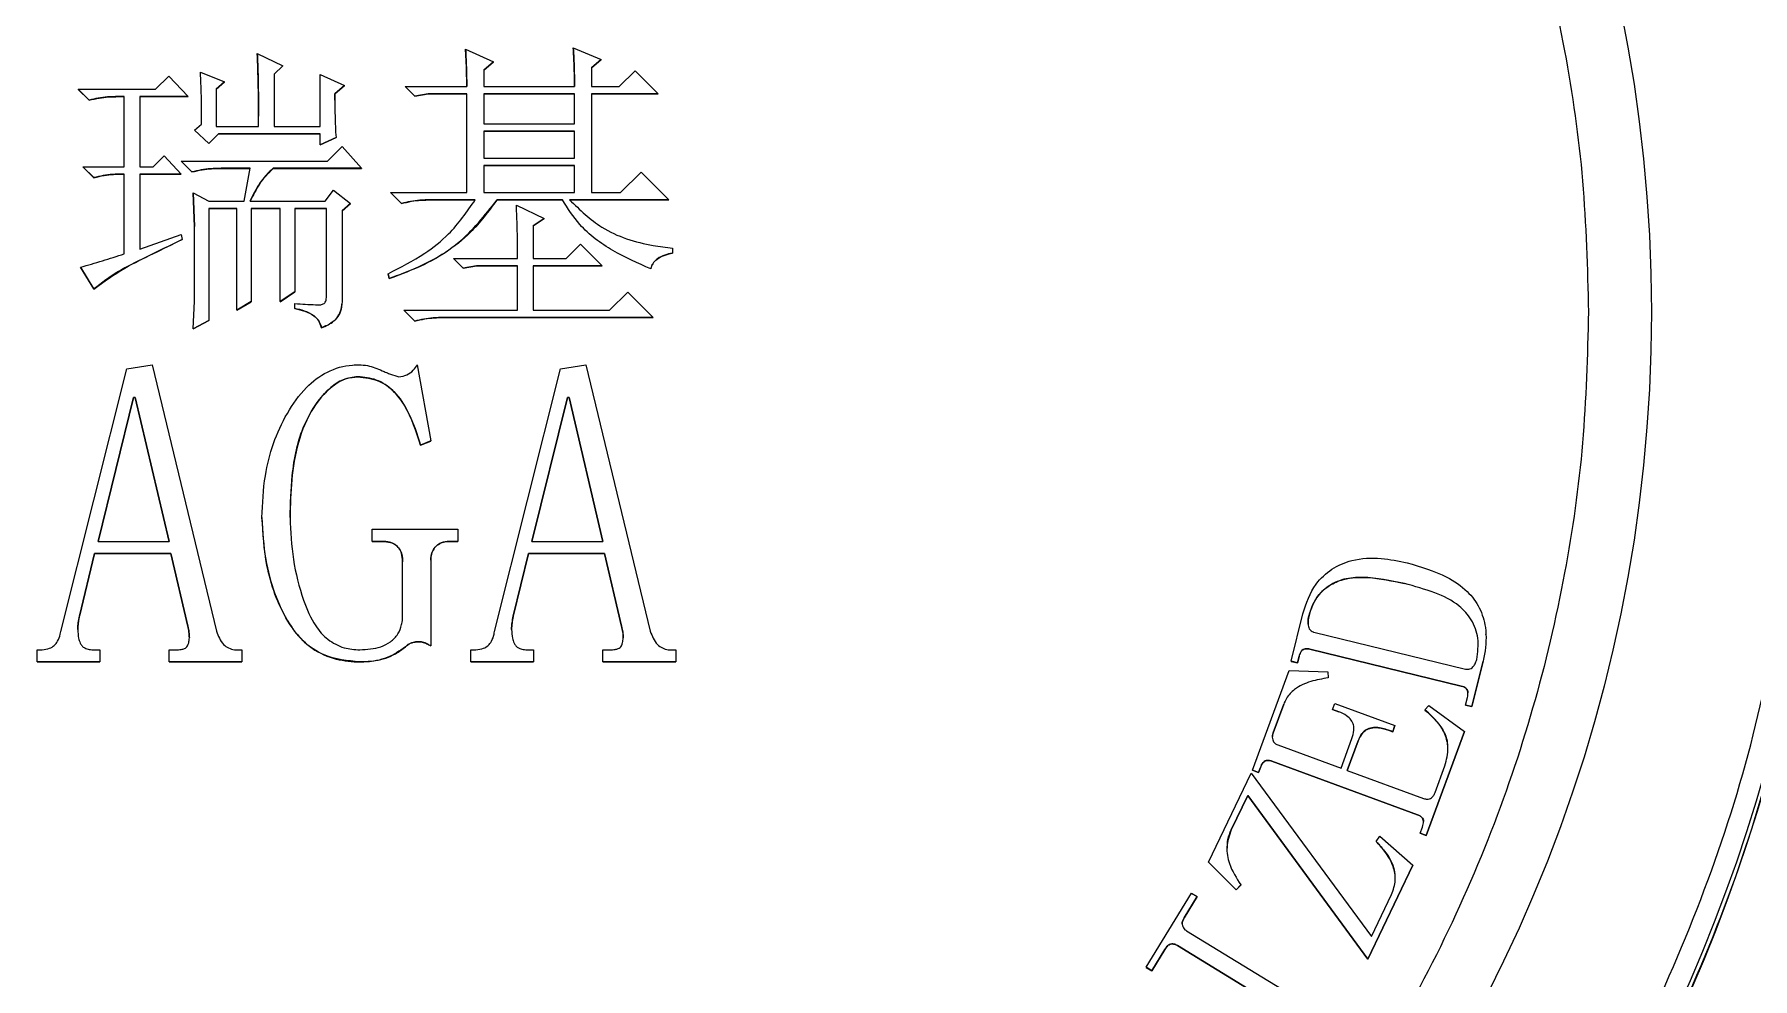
# Model space of a CAD drawing. Header units: millimetres. Extents: x 5659 to 7608, y 3628 to 5007.
# Drawn here: x 7033.7 to 7115.7, y 4736.5 to 4781.6 of the extents above; entities that cross this region are included whole.
import ezdxf

# ---------------------------------------------------------------- set-up
doc = ezdxf.new("R2010")
doc.units = ezdxf.units.MM

msp = doc.modelspace()

# ---------------------------------------------------------------- linework, layer by layer
at = {"color": 7, "linetype": 'Continuous', "lineweight": 25}
for p, q in [((7054.255, 4780.871), (7055.585, 4780.257)), ((7059.399, 4780.929), (7060.728, 4780.37)), ((7044.315, 4780.655), (7045.529, 4780.073)), ((7045.529, 4780.073), (7045.124, 4779.666)), ((7045.124, 4779.664), (7045.529, 4780.07)), ((7045.529, 4780.073), (7045.529, 4780.07)), ((7055.585, 4780.257), (7055.122, 4779.865)), ((7055.122, 4779.863), (7055.585, 4780.255)), ((7055.585, 4780.257), (7055.585, 4780.255)), ((7060.728, 4780.37), (7060.266, 4779.978)), ((7060.266, 4779.976), (7060.728, 4780.368)), ((7060.266, 4779.978), (7060.266, 4779.084)), ((7060.728, 4780.37), (7060.728, 4780.368)), ((7039.461, 4778.947), (7040.097, 4779.582)), ((7040.097, 4779.582), (7041.021, 4778.6)), ((7041.599, 4779.767), (7042.755, 4779.304)), ((7042.755, 4779.304), (7042.351, 4778.957)), ((7042.351, 4778.955), (7042.755, 4779.302)), ((7042.755, 4779.304), (7042.755, 4779.302)), ((7045.124, 4779.666), (7045.124, 4777.166)), ((7047.321, 4777.166), (7047.321, 4779.651)), ((7047.321, 4779.651), (7048.476, 4779.131)), ((7048.476, 4779.131), (7048.014, 4778.726)), ((7048.014, 4778.724), (7048.476, 4779.129)), ((7048.476, 4779.131), (7048.476, 4779.129)), ((7055.122, 4779.865), (7055.122, 4779.084)), ((7061.595, 4779.084), (7062.346, 4779.835)), ((7062.346, 4779.835), (7063.444, 4778.737)), ((7036.282, 4778.427), (7035.762, 4778.947)), ((7035.762, 4778.947), (7039.461, 4778.947)), ((7035.762, 4778.947), (7035.762, 4778.945)), ((7035.762, 4778.945), (7036.282, 4778.424)), ((7036.282, 4778.427), (7036.282, 4778.424)), ((7037.958, 4778.6), (7037.669, 4778.6)), ((7037.669, 4778.6), (7037.669, 4778.598)), ((7037.669, 4778.598), (7037.958, 4778.598)), ((7037.958, 4775.248), (7037.958, 4778.6)), ((7041.021, 4778.6), (7038.71, 4778.6)), ((7038.71, 4778.6), (7038.71, 4775.248)), ((7038.71, 4778.598), (7041.021, 4778.598)), ((7041.021, 4778.6), (7041.021, 4778.598)), ((7042.351, 4778.957), (7042.351, 4777.166)), ((7048.014, 4778.726), (7048.014, 4778.724)), ((7048.015, 4778.425), (7048.014, 4778.724)), ((7051.828, 4778.621), (7051.366, 4779.084)), ((7051.366, 4779.084), (7054.313, 4779.084)), ((7051.366, 4779.084), (7051.366, 4779.082)), ((7051.366, 4779.082), (7051.828, 4778.619)), ((7052.464, 4778.737), (7051.828, 4778.621)), ((7051.828, 4778.619), (7052.464, 4778.735)), ((7051.828, 4778.621), (7051.828, 4778.619)), ((7054.313, 4778.737), (7052.464, 4778.737)), ((7052.464, 4778.737), (7052.464, 4778.735)), ((7052.464, 4778.735), (7054.313, 4778.735)), ((7054.313, 4774.015), (7054.313, 4778.737)), ((7055.122, 4779.084), (7059.457, 4779.084)), ((7059.457, 4778.737), (7055.122, 4778.737)), ((7055.122, 4778.737), (7055.122, 4777.303)), ((7055.122, 4778.735), (7059.457, 4778.735)), ((7059.457, 4777.303), (7059.457, 4778.737)), ((7060.266, 4779.084), (7061.595, 4779.084)), ((7063.444, 4778.737), (7060.266, 4778.737)), ((7060.266, 4778.737), (7060.266, 4774.015)), ((7060.266, 4778.735), (7063.444, 4778.735)), ((7063.444, 4778.737), (7063.444, 4778.735)), ((7041.31, 4776.993), (7041.657, 4777.282)), ((7042.004, 4776.357), (7041.31, 4776.993)), ((7041.31, 4776.99), (7041.31, 4776.993)), ((7041.31, 4776.99), (7042.004, 4776.355)), ((7042.466, 4776.819), (7042.004, 4776.357)), ((7042.004, 4776.355), (7042.466, 4776.817)), ((7042.351, 4777.166), (7044.373, 4777.166)), ((7047.321, 4776.819), (7042.466, 4776.819)), ((7042.466, 4776.819), (7042.466, 4776.817)), ((7042.466, 4776.817), (7047.321, 4776.817)), ((7045.124, 4777.166), (7047.321, 4777.166)), ((7047.321, 4776.299), (7047.321, 4776.819)), ((7048.072, 4776.646), (7047.321, 4776.299)), ((7047.321, 4776.297), (7048.072, 4776.644)), ((7048.072, 4776.646), (7048.072, 4776.644)), ((7055.122, 4777.303), (7059.457, 4777.303)), ((7059.457, 4776.956), (7055.122, 4776.956)), ((7055.122, 4776.956), (7055.122, 4775.659)), ((7055.122, 4776.954), (7059.457, 4776.954)), ((7059.457, 4775.659), (7059.457, 4776.956)), ((7042.004, 4776.357), (7042.004, 4776.355)), ((7047.321, 4776.299), (7047.321, 4776.297)), ((7047.667, 4775.522), (7048.361, 4776.216)), ((7048.361, 4776.216), (7049.285, 4775.175)), ((7036.514, 4774.728), (7035.993, 4775.248)), ((7035.993, 4775.248), (7037.958, 4775.248)), ((7035.993, 4775.248), (7035.993, 4775.246)), ((7035.993, 4775.246), (7036.514, 4774.726)), ((7038.71, 4775.248), (7039.345, 4775.248)), ((7039.345, 4775.248), (7039.866, 4775.768)), ((7039.866, 4775.768), (7040.675, 4774.901)), ((7041.195, 4775.002), (7040.675, 4775.522)), ((7040.675, 4775.522), (7047.667, 4775.522)), ((7040.675, 4775.522), (7040.675, 4775.52)), ((7040.675, 4775.52), (7041.195, 4775)), ((7041.195, 4775.002), (7041.195, 4775)), ((7043.969, 4775.175), (7042.582, 4775.175)), ((7042.582, 4775.175), (7042.582, 4775.173)), ((7042.582, 4775.173), (7043.968, 4775.173)), ((7043.68, 4773.604), (7043.969, 4775.175)), ((7049.285, 4775.175), (7045.067, 4775.175)), ((7045.067, 4775.175), (7045.067, 4775.173)), ((7045.067, 4775.173), (7049.285, 4775.173)), ((7049.285, 4775.175), (7049.285, 4775.173)), ((7055.122, 4775.659), (7059.457, 4775.659)), ((7059.457, 4775.312), (7055.122, 4775.312)), ((7055.122, 4775.312), (7055.122, 4774.015)), ((7055.122, 4775.31), (7059.457, 4775.31)), ((7059.457, 4774.015), (7059.457, 4775.312)), ((7061.653, 4774.015), (7062.635, 4774.998)), ((7062.635, 4774.998), (7063.964, 4773.669)), ((7036.514, 4774.728), (7036.514, 4774.726)), ((7037.958, 4774.901), (7037.901, 4774.901)), ((7037.901, 4774.899), (7037.901, 4774.901)), ((7037.901, 4774.899), (7037.958, 4774.899)), ((7037.958, 4771.087), (7037.958, 4774.901)), ((7040.675, 4774.901), (7038.71, 4774.901)), ((7038.71, 4774.901), (7038.71, 4771.318)), ((7038.71, 4774.899), (7040.675, 4774.899)), ((7040.675, 4774.901), (7040.675, 4774.899)), ((7041.31, 4772.395), (7041.252, 4774.009)), ((7041.252, 4774.009), (7042.004, 4773.604)), ((7041.252, 4774.009), (7041.252, 4774.007)), ((7041.252, 4774.007), (7041.31, 4772.393)), ((7042.004, 4773.604), (7043.68, 4773.604)), ((7043.969, 4773.604), (7047.552, 4773.604)), ((7047.552, 4773.604), (7047.956, 4774.124)), ((7047.956, 4774.124), (7048.765, 4773.489)), ((7048.765, 4773.489), (7048.361, 4773.144)), ((7048.361, 4773.142), (7048.765, 4773.487)), ((7048.765, 4773.489), (7048.765, 4773.487)), ((7051.193, 4773.495), (7050.672, 4774.015)), ((7050.672, 4774.015), (7054.313, 4774.015)), ((7050.672, 4774.015), (7050.672, 4774.013)), ((7050.672, 4774.013), (7051.193, 4773.493)), ((7051.193, 4773.495), (7051.193, 4773.493)), ((7054.718, 4773.669), (7052.58, 4773.669)), ((7052.58, 4773.669), (7052.58, 4773.666)), ((7052.58, 4773.666), (7054.718, 4773.666)), ((7055.122, 4774.015), (7059.457, 4774.015)), ((7058.879, 4773.669), (7055.758, 4773.669)), ((7055.758, 4773.669), (7055.758, 4773.666)), ((7055.758, 4773.666), (7058.879, 4773.666)), ((7056.683, 4773.407), (7058.012, 4772.772)), ((7058.879, 4773.669), (7058.879, 4773.666)), ((7063.964, 4773.669), (7059.226, 4773.669)), ((7059.226, 4773.666), (7063.964, 4773.666)), ((7060.266, 4774.015), (7061.653, 4774.015)), ((7063.964, 4773.669), (7063.964, 4773.666)), ((7043.333, 4773.258), (7042.004, 4773.258)), ((7042.004, 4773.258), (7042.004, 4767.907)), ((7042.004, 4773.255), (7043.333, 4773.255)), ((7043.333, 4768.403), (7043.333, 4773.258)), ((7045.413, 4773.258), (7044.026, 4773.258)), ((7044.026, 4773.258), (7044.026, 4768.808)), ((7044.026, 4773.255), (7045.413, 4773.255)), ((7045.413, 4768.808), (7045.413, 4773.258)), ((7047.61, 4773.258), (7046.107, 4773.258)), ((7046.107, 4773.258), (7046.107, 4769.27)), ((7046.107, 4773.255), (7047.61, 4773.255)), ((7047.61, 4769), (7047.61, 4773.258)), ((7048.361, 4773.144), (7048.361, 4768.942)), ((7058.012, 4772.772), (7057.492, 4772.425)), ((7057.492, 4772.423), (7058.012, 4772.77)), ((7058.012, 4772.772), (7058.012, 4772.77)), ((7038.71, 4771.318), (7040.675, 4772.012)), ((7040.675, 4772.012), (7040.732, 4771.781)), ((7041.31, 4768.827), (7041.31, 4772.395)), ((7057.492, 4772.425), (7057.492, 4770.865)), ((7059.052, 4770.865), (7059.746, 4771.558)), ((7059.746, 4771.558), (7060.786, 4770.518)), ((7064.138, 4771.357), (7064.138, 4771.126)), ((7064.138, 4771.126), (7064.138, 4771.124)), ((7036.514, 4769.411), (7035.878, 4770.451)), ((7035.878, 4770.451), (7035.878, 4770.449)), ((7035.878, 4770.449), (7036.514, 4769.409)), ((7050.615, 4769.912), (7050.557, 4770.143)), ((7050.557, 4770.143), (7050.557, 4770.141)), ((7050.557, 4770.141), (7050.615, 4769.91)), ((7053.678, 4770.865), (7056.741, 4770.865)), ((7054.14, 4770.402), (7053.678, 4770.865)), ((7053.678, 4770.865), (7053.678, 4770.862)), ((7053.678, 4770.862), (7054.14, 4770.4)), ((7054.776, 4770.518), (7054.14, 4770.402)), ((7054.14, 4770.4), (7054.776, 4770.516)), ((7054.14, 4770.4), (7054.14, 4770.402)), ((7056.741, 4770.518), (7054.776, 4770.518)), ((7054.776, 4770.518), (7054.776, 4770.516)), ((7054.776, 4770.516), (7056.741, 4770.516)), ((7056.741, 4768.399), (7056.741, 4770.518)), ((7057.492, 4770.865), (7059.052, 4770.865)), ((7060.786, 4770.518), (7057.492, 4770.518)), ((7057.492, 4770.518), (7057.492, 4768.399)), ((7057.492, 4770.516), (7060.786, 4770.516)), ((7060.786, 4770.518), (7060.786, 4770.516)), ((7036.514, 4769.411), (7036.514, 4769.409)), ((7046.107, 4769.27), (7045.413, 4768.808)), ((7045.413, 4768.806), (7046.107, 4769.268)), ((7046.107, 4769.27), (7046.107, 4769.268)), ((7050.615, 4769.912), (7050.615, 4769.91)), ((7061.133, 4768.399), (7061.999, 4769.266)), ((7061.999, 4769.266), (7063.213, 4768.052)), ((7041.252, 4767.504), (7041.31, 4768.827)), ((7044.026, 4768.808), (7043.333, 4768.403)), ((7043.333, 4768.401), (7044.026, 4768.806)), ((7044.026, 4768.808), (7044.026, 4768.806)), ((7045.413, 4768.808), (7045.413, 4768.806)), ((7046.107, 4768.482), (7046.107, 4768.713)), ((7048.358, 4768.689), (7048.358, 4768.691)), ((7042.004, 4767.907), (7041.252, 4767.504)), ((7041.252, 4767.502), (7042.004, 4767.904)), ((7042.004, 4767.907), (7042.004, 4767.904)), ((7043.333, 4768.403), (7043.333, 4768.401)), ((7051.828, 4767.879), (7051.308, 4768.399)), ((7051.308, 4768.399), (7056.741, 4768.399)), ((7051.308, 4768.399), (7051.308, 4768.397)), ((7051.308, 4768.397), (7051.828, 4767.877)), ((7051.828, 4767.879), (7051.828, 4767.877)), ((7063.213, 4768.052), (7053.215, 4768.052)), ((7053.215, 4768.052), (7053.215, 4768.05)), ((7053.215, 4768.05), (7063.213, 4768.05)), ((7057.492, 4768.399), (7061.133, 4768.399)), ((7063.213, 4768.052), (7063.213, 4768.05)), ((7041.252, 4767.504), (7041.252, 4767.502)), ((7034.931, 4753.052), (7038.083, 4765.605)), ((7038.083, 4765.605), (7039.294, 4765.797)), ((7039.294, 4765.797), (7042.365, 4753.067)), ((7049.113, 4765.221), (7049.113, 4765.219)), ((7051.954, 4765.797), (7052.592, 4762.153)), ((7055.643, 4753.052), (7058.795, 4765.605)), ((7058.795, 4765.605), (7060.006, 4765.797)), ((7060.006, 4765.797), (7063.077, 4753.067)), ((7038.407, 4764.23), (7036.71, 4757.358)), ((7036.711, 4757.358), (7038.407, 4764.227)), ((7038.487, 4764.23), (7038.407, 4764.23)), ((7038.407, 4764.227), (7038.407, 4764.23)), ((7038.407, 4764.227), (7038.487, 4764.227)), ((7040.103, 4757.358), (7038.487, 4764.23)), ((7038.487, 4764.23), (7038.487, 4764.227)), ((7038.487, 4764.227), (7040.102, 4757.358)), ((7059.119, 4764.23), (7057.423, 4757.358)), ((7057.423, 4757.358), (7059.119, 4764.227)), ((7059.2, 4764.23), (7059.119, 4764.23)), ((7059.119, 4764.227), (7059.119, 4764.23)), ((7059.119, 4764.227), (7059.2, 4764.227)), ((7060.815, 4757.358), (7059.2, 4764.23)), ((7059.2, 4764.23), (7059.2, 4764.227)), ((7059.2, 4764.227), (7060.814, 4757.358)), ((7052.592, 4762.153), (7052.107, 4761.961)), ((7052.107, 4761.959), (7052.592, 4762.151)), ((7052.107, 4761.961), (7052.107, 4761.959)), ((7052.592, 4762.151), (7052.592, 4762.153)), ((7049.794, 4757.358), (7049.794, 4757.934)), ((7049.794, 4757.934), (7053.887, 4757.934)), ((7053.887, 4757.934), (7053.887, 4757.358)), ((7036.71, 4757.358), (7040.103, 4757.358)), ((7050.279, 4757.358), (7049.794, 4757.358)), ((7049.794, 4757.358), (7049.794, 4757.356)), ((7049.794, 4757.356), (7050.279, 4757.356)), ((7050.279, 4757.358), (7050.279, 4757.356)), ((7053.887, 4757.358), (7053.482, 4757.358)), ((7053.482, 4757.358), (7053.482, 4757.356)), ((7053.482, 4757.356), (7053.887, 4757.356)), ((7053.887, 4757.358), (7053.887, 4757.356)), ((7057.423, 4757.358), (7060.815, 4757.358)), ((7036.549, 4756.783), (7035.821, 4753.789)), ((7035.821, 4753.787), (7036.549, 4756.781)), ((7040.184, 4756.783), (7036.549, 4756.783)), ((7036.549, 4756.783), (7036.549, 4756.781)), ((7036.549, 4756.781), (7040.184, 4756.781)), ((7040.99, 4753.307), (7040.184, 4756.783)), ((7040.184, 4756.783), (7040.184, 4756.781)), ((7040.184, 4756.781), (7040.99, 4753.305)), ((7051.25, 4753.637), (7051.25, 4756.388)), ((7052.592, 4756.459), (7052.592, 4752.372)), ((7057.261, 4756.783), (7056.533, 4753.789)), ((7056.533, 4753.787), (7057.261, 4756.781)), ((7060.896, 4756.783), (7057.261, 4756.783)), ((7057.261, 4756.783), (7057.261, 4756.781)), ((7057.261, 4756.781), (7060.896, 4756.781)), ((7061.702, 4753.307), (7060.896, 4756.783)), ((7060.896, 4756.783), (7060.896, 4756.781)), ((7060.896, 4756.781), (7061.702, 4753.305)), ((7035.821, 4753.789), (7035.821, 4753.787)), ((7056.533, 4753.789), (7056.533, 4753.787)), ((7093.668, 4751.631), (7094.221, 4753.906)), ((7040.99, 4753.307), (7040.99, 4753.305)), ((7061.702, 4753.307), (7061.702, 4753.305)), ((7094.759, 4753.024), (7101.988, 4751.261)), ((7102.971, 4752.919), (7102.971, 4752.921)), ((7033.798, 4752.18), (7034.041, 4752.18)), ((7033.798, 4751.605), (7033.798, 4752.18)), ((7036.549, 4752.18), (7036.791, 4752.18)), ((7036.791, 4752.18), (7036.791, 4751.605)), ((7040.1, 4751.605), (7040.1, 4752.18)), ((7040.1, 4752.18), (7040.423, 4752.18)), ((7043.336, 4752.18), (7043.579, 4752.18)), ((7043.579, 4752.18), (7043.579, 4751.605)), ((7051.385, 4752.324), (7051.385, 4752.322)), ((7052.029, 4752.564), (7052.029, 4752.562)), ((7054.51, 4751.605), (7054.51, 4752.18)), ((7054.51, 4752.18), (7054.753, 4752.18)), ((7057.261, 4752.18), (7057.504, 4752.18)), ((7057.504, 4752.18), (7057.504, 4751.605)), ((7060.812, 4751.605), (7060.812, 4752.18)), ((7060.812, 4752.18), (7061.136, 4752.18)), ((7064.048, 4752.18), (7064.291, 4752.18)), ((7064.291, 4752.18), (7064.291, 4751.605)), ((7101.79, 4750.452), (7094.56, 4752.215)), ((7094.56, 4752.215), (7094.56, 4752.213)), ((7094.56, 4752.213), (7101.79, 4750.45)), ((7033.798, 4751.605), (7033.798, 4751.603)), ((7036.791, 4751.605), (7033.798, 4751.605)), ((7033.798, 4751.603), (7036.791, 4751.603)), ((7036.791, 4751.605), (7036.791, 4751.603)), ((7043.579, 4751.605), (7040.1, 4751.605)), ((7040.1, 4751.605), (7040.1, 4751.603)), ((7040.1, 4751.603), (7043.579, 4751.603)), ((7043.579, 4751.605), (7043.579, 4751.603)), ((7049.209, 4751.605), (7049.209, 4751.603)), ((7057.504, 4751.605), (7054.51, 4751.605)), ((7054.51, 4751.605), (7054.51, 4751.603)), ((7054.51, 4751.603), (7057.504, 4751.603)), ((7057.504, 4751.605), (7057.504, 4751.603)), ((7064.291, 4751.605), (7060.812, 4751.605)), ((7060.812, 4751.605), (7060.812, 4751.603)), ((7060.812, 4751.603), (7064.291, 4751.603)), ((7064.291, 4751.605), (7064.291, 4751.603)), ((7093.973, 4751.556), (7093.668, 4751.631)), ((7093.668, 4751.631), (7093.668, 4751.629)), ((7093.668, 4751.629), (7093.973, 4751.554)), ((7094.046, 4751.858), (7093.973, 4751.556)), ((7093.973, 4751.554), (7094.046, 4751.856)), ((7093.973, 4751.556), (7093.973, 4751.554)), ((7094.046, 4751.858), (7094.046, 4751.856)), ((7102.832, 4751.646), (7102.302, 4749.472)), ((7102.302, 4749.469), (7102.832, 4751.644)), ((7102.832, 4751.646), (7102.832, 4751.644)), ((7091.821, 4746.429), (7093.576, 4751.197)), ((7093.576, 4751.197), (7095.427, 4751.122)), ((7095.427, 4751.122), (7095.433, 4750.842)), ((7101.79, 4750.452), (7101.79, 4750.45)), ((7093.314, 4749.581), (7092.813, 4748.219)), ((7092.813, 4748.217), (7093.314, 4749.579)), ((7093.314, 4749.581), (7093.314, 4749.579)), ((7095.651, 4749.328), (7095.758, 4749.619)), ((7095.758, 4749.619), (7098.627, 4748.564)), ((7101.998, 4749.545), (7102.085, 4749.899)), ((7095.941, 4749.222), (7095.651, 4749.328)), ((7095.651, 4749.328), (7095.651, 4749.326)), ((7095.651, 4749.326), (7095.941, 4749.22)), ((7095.941, 4749.222), (7095.941, 4749.22)), ((7100.06, 4749.307), (7100.247, 4749.515)), ((7100.247, 4749.515), (7101.948, 4748.28)), ((7102.302, 4749.472), (7101.998, 4749.545)), ((7101.998, 4749.545), (7101.998, 4749.543)), ((7101.998, 4749.543), (7102.302, 4749.469)), ((7102.302, 4749.472), (7102.302, 4749.469)), ((7092.813, 4748.219), (7092.813, 4748.217)), ((7096.055, 4746.529), (7096.575, 4747.939)), ((7098.519, 4748.273), (7098.324, 4748.344)), ((7098.324, 4748.344), (7098.324, 4748.342)), ((7098.324, 4748.342), (7098.519, 4748.271)), ((7098.627, 4748.564), (7098.519, 4748.273)), ((7098.519, 4748.271), (7098.627, 4748.561)), ((7098.519, 4748.273), (7098.519, 4748.271)), ((7098.627, 4748.564), (7098.627, 4748.561)), ((7101.948, 4748.28), (7100.122, 4743.32)), ((7100.122, 4743.318), (7101.948, 4748.278)), ((7101.948, 4748.28), (7101.948, 4748.278)), ((7093.04, 4747.639), (7096.055, 4746.529)), ((7096.868, 4747.832), (7096.348, 4746.421)), ((7096.349, 4746.421), (7096.868, 4747.829)), ((7096.868, 4747.832), (7096.868, 4747.829)), ((7089.726, 4742.037), (7091.762, 4746.287)), ((7091.762, 4746.287), (7097.501, 4738.483)), ((7092.114, 4746.321), (7091.821, 4746.429)), ((7091.821, 4746.429), (7091.821, 4746.427)), ((7091.821, 4746.427), (7092.114, 4746.319)), ((7092.204, 4746.564), (7092.114, 4746.321)), ((7092.114, 4746.319), (7092.204, 4746.562)), ((7092.114, 4746.321), (7092.114, 4746.319)), ((7092.204, 4746.564), (7092.204, 4746.562)), ((7099.709, 4744.3), (7092.755, 4746.861)), ((7092.755, 4746.858), (7092.755, 4746.861)), ((7092.755, 4746.858), (7099.709, 4744.298)), ((7096.348, 4746.421), (7099.995, 4745.079)), ((7100.545, 4745.373), (7101.01, 4746.637)), ((7091.596, 4745.218), (7090.814, 4743.584)), ((7090.814, 4743.582), (7091.596, 4745.216)), ((7097.333, 4737.414), (7091.596, 4745.218)), ((7091.596, 4745.218), (7091.596, 4745.216)), ((7091.596, 4745.216), (7097.333, 4737.412)), ((7099.709, 4744.3), (7099.709, 4744.298)), ((7090.814, 4743.584), (7090.814, 4743.582)), ((7097.726, 4743.029), (7097.907, 4743.288)), ((7097.907, 4743.288), (7099.483, 4741.899)), ((7099.829, 4743.428), (7099.937, 4743.719)), ((7100.122, 4743.32), (7099.829, 4743.428)), ((7099.829, 4743.428), (7099.829, 4743.426)), ((7099.829, 4743.426), (7100.122, 4743.318)), ((7100.122, 4743.32), (7100.122, 4743.318)), ((7091.047, 4740.716), (7089.726, 4742.037)), ((7089.726, 4742.037), (7089.726, 4742.035)), ((7089.726, 4742.035), (7091.047, 4740.714)), ((7099.483, 4741.899), (7097.333, 4737.414)), ((7097.333, 4737.412), (7099.483, 4741.897)), ((7099.483, 4741.899), (7099.483, 4741.897)), ((7086.753, 4737.019), (7088.916, 4740.563)), ((7088.916, 4740.563), (7089.182, 4740.401)), ((7091.273, 4740.951), (7091.047, 4740.716)), ((7091.047, 4740.714), (7091.273, 4740.949)), ((7091.047, 4740.716), (7091.047, 4740.714)), ((7091.273, 4740.951), (7091.273, 4740.949)), ((7089.182, 4740.401), (7088.56, 4739.382)), ((7088.56, 4739.38), (7089.182, 4740.399)), ((7089.182, 4740.401), (7089.182, 4740.399)), ((7097.501, 4738.483), (7098.464, 4740.492)), ((7088.56, 4739.382), (7088.56, 4739.38)), ((7088.671, 4738.766), (7095.007, 4734.9)), ((7087.641, 4737.876), (7087.018, 4736.857)), ((7087.018, 4736.855), (7087.641, 4737.874)), ((7087.641, 4737.876), (7087.641, 4737.874)), ((7094.574, 4734.191), (7088.238, 4738.057)), ((7088.238, 4738.055), (7088.238, 4738.057)), ((7088.238, 4738.055), (7094.574, 4734.189)), ((7097.333, 4737.414), (7097.333, 4737.412)), ((7087.018, 4736.857), (7086.753, 4737.019)), ((7086.753, 4737.019), (7086.753, 4737.017)), ((7086.753, 4737.017), (7087.018, 4736.855)), ((7087.018, 4736.857), (7087.018, 4736.855))]:
    msp.add_line(p, q, dxfattribs=at)
msp.add_circle((7039.366, 4768.309), 71.5, dxfattribs=at)
for centre, start, end in [((7039.366, 4768.307), 280.30604, 349.69383), ((7039.444, 4767.935), 281.36448, 349.47139)]:
    msp.add_arc(centre, 80, start, end, dxfattribs=at)
for points, knots in [([(6970.866, 4768.316), (6970.921, 4770.405), (6971.031, 4774.583), (6971.941, 4780.922), (6973.427, 4787.274), (6975.601, 4793.64), (6978.431, 4799.863), (6981.945, 4805.886), (6986.099, 4811.577), (6990.843, 4816.839), (6996.104, 4821.582), (7001.796, 4825.736), (7007.819, 4829.25), (7014.042, 4832.082), (7020.408, 4834.253), (7026.76, 4835.748), (7033.099, 4836.625), (7039.366, 4836.911), (7045.633, 4836.625), (7051.972, 4835.748), (7058.325, 4834.253), (7064.69, 4832.082), (7070.914, 4829.25), (7076.936, 4825.736), (7082.628, 4821.582), (7087.889, 4816.839), (7092.633, 4811.577), (7096.787, 4805.886), (7100.301, 4799.863), (7103.132, 4793.64), (7105.306, 4787.274), (7106.791, 4780.922), (7107.701, 4774.583), (7107.811, 4770.405), (7107.866, 4768.316)], [0, 0, 0, 0, 0.029124, 0.058248, 0.08912, 0.119994, 0.151902, 0.184313, 0.217069, 0.25, 0.282931, 0.315687, 0.348098, 0.380006, 0.410878, 0.441752, 0.470875, 0.5, 0.529123, 0.558248, 0.58912, 0.619994, 0.651902, 0.684313, 0.717069, 0.75, 0.782931, 0.815687, 0.848098, 0.880006, 0.910878, 0.941752, 0.970875, 1, 1, 1, 1]), ([(7054.313, 4779.084), (7054.312, 4779.25), (7054.309, 4779.584), (7054.294, 4780.18), (7054.27, 4780.609), (7054.255, 4780.871)], [0, 0, 0, 0, 0.279578, 0.559168, 1, 1, 1, 1]), ([(7054.255, 4780.869), (7054.265, 4780.702), (7054.283, 4780.37), (7054.307, 4779.774), (7054.311, 4779.344), (7054.313, 4779.082)], [0, 0, 0, 0, 0.279578, 0.559168, 1, 1, 1, 1]), ([(7059.457, 4779.084), (7059.456, 4779.25), (7059.454, 4779.584), (7059.44, 4780.199), (7059.415, 4780.647), (7059.399, 4780.929)], [0, 0, 0, 0, 0.270825, 0.541657, 1, 1, 1, 1]), ([(7059.399, 4780.927), (7059.409, 4780.76), (7059.43, 4780.428), (7059.45, 4779.812), (7059.454, 4779.364), (7059.457, 4779.082)], [0, 0, 0, 0, 0.270825, 0.541661, 1, 1, 1, 1]), ([(7044.373, 4777.166), (7044.372, 4777.499), (7044.371, 4778.166), (7044.362, 4779.329), (7044.333, 4780.159), (7044.315, 4780.655)], [0, 0, 0, 0, 0.286572, 0.573139, 1, 1, 1, 1]), ([(7044.315, 4780.653), (7044.328, 4780.32), (7044.353, 4779.653), (7044.368, 4778.657), (7044.37, 4777.994), (7044.371, 4777.664)], [0, 0, 0, 0, 0.334579, 0.669145, 1, 1, 1, 1]), ([(7041.657, 4777.282), (7041.656, 4777.615), (7041.653, 4778.196), (7041.636, 4779.024), (7041.611, 4779.519), (7041.599, 4779.767)], [0, 0, 0, 0, 0.402279, 0.701072, 1, 1, 1, 1]), ([(7037.669, 4778.6), (7037.503, 4778.596), (7037.186, 4778.59), (7036.722, 4778.531), (7036.429, 4778.462), (7036.282, 4778.427)], [0, 0, 0, 0, 0.35686, 0.67714, 1, 1, 1, 1]), ([(7036.282, 4778.424), (7036.445, 4778.463), (7036.753, 4778.536), (7037.218, 4778.589), (7037.519, 4778.595), (7037.669, 4778.598)], [0, 0, 0, 0, 0.356908, 0.677314, 1, 1, 1, 1]), ([(7048.014, 4778.726), (7048.016, 4778.38), (7048.018, 4777.859), (7048.036, 4777.165), (7048.06, 4776.819), (7048.072, 4776.646)], [0, 0, 0, 0, 0.499684, 0.749744, 1, 1, 1, 1]), ([(7042.582, 4775.175), (7042.415, 4775.172), (7042.099, 4775.165), (7041.634, 4775.107), (7041.341, 4775.037), (7041.195, 4775.002)], [0, 0, 0, 0, 0.35686, 0.67714, 1, 1, 1, 1]), ([(7041.195, 4775), (7041.357, 4775.038), (7041.665, 4775.111), (7042.13, 4775.164), (7042.431, 4775.17), (7042.582, 4775.173)], [0, 0, 0, 0, 0.356908, 0.677314, 1, 1, 1, 1]), ([(7045.067, 4775.175), (7044.944, 4775.062), (7044.698, 4774.834), (7044.324, 4774.306), (7044.108, 4773.88), (7043.969, 4773.604)], [0, 0, 0, 0, 0.2597624, 0.5194021, 1, 1, 1, 1]), ([(7043.969, 4773.602), (7044.042, 4773.752), (7044.189, 4774.051), (7044.515, 4774.608), (7044.85, 4774.951), (7045.067, 4775.173)], [0, 0, 0, 0, 0.259337, 0.518831, 1, 1, 1, 1]), ([(7037.901, 4774.901), (7037.734, 4774.898), (7037.417, 4774.891), (7036.953, 4774.833), (7036.66, 4774.763), (7036.514, 4774.728)], [0, 0, 0, 0, 0.35686, 0.67714, 1, 1, 1, 1]), ([(7036.514, 4774.726), (7036.676, 4774.764), (7036.984, 4774.837), (7037.449, 4774.89), (7037.75, 4774.896), (7037.901, 4774.899)], [0, 0, 0, 0, 0.356908, 0.677314, 1, 1, 1, 1]), ([(7050.557, 4770.143), (7051.153, 4770.446), (7052.184, 4770.97), (7053.648, 4772.126), (7054.323, 4773.099), (7054.718, 4773.669)], [0, 0, 0, 0, 0.36202, 0.626364, 1, 1, 1, 1]), ([(7055.758, 4773.669), (7055.357, 4773.127), (7054.348, 4771.766), (7052.462, 4770.577), (7051.061, 4770.073), (7050.615, 4769.912)], [0, 0, 0, 0, 0.3105248, 0.7800713, 1, 1, 1, 1]), ([(7050.615, 4769.91), (7051.24, 4770.147), (7052.39, 4770.583), (7054.246, 4771.743), (7055.177, 4772.927), (7055.758, 4773.666)], [0, 0, 0, 0, 0.309438, 0.568719, 1, 1, 1, 1]), ([(7052.58, 4773.669), (7052.413, 4773.665), (7052.096, 4773.658), (7051.632, 4773.6), (7051.339, 4773.53), (7051.193, 4773.495)], [0, 0, 0, 0, 0.35686, 0.67714, 1, 1, 1, 1]), ([(7051.193, 4773.493), (7051.355, 4773.531), (7051.663, 4773.604), (7052.128, 4773.658), (7052.429, 4773.663), (7052.58, 4773.666)], [0, 0, 0, 0, 0.356908, 0.677314, 1, 1, 1, 1]), ([(7056.741, 4770.865), (7056.739, 4771.198), (7056.735, 4771.788), (7056.719, 4772.636), (7056.695, 4773.15), (7056.683, 4773.407)], [0, 0, 0, 0, 0.3931299, 0.6965162, 1, 1, 1, 1]), ([(7063.098, 4770.374), (7062.487, 4770.643), (7061.261, 4771.181), (7059.755, 4772.281), (7059.136, 4773.26), (7058.879, 4773.669)], [0, 0, 0, 0, 0.367157, 0.736287, 1, 1, 1, 1]), ([(7059.226, 4773.669), (7059.714, 4773.194), (7060.827, 4772.111), (7062.665, 4771.55), (7063.828, 4771.397), (7064.138, 4771.357)], [0, 0, 0, 0, 0.364385, 0.830851, 1, 1, 1, 1]), ([(7040.732, 4771.781), (7040.136, 4771.485), (7039.116, 4770.979), (7037.651, 4770.282), (7036.894, 4769.702), (7036.514, 4769.411)], [0, 0, 0, 0, 0.41234, 0.704495, 1, 1, 1, 1]), ([(7036.514, 4769.409), (7036.994, 4769.759), (7037.89, 4770.41), (7039.357, 4771.1), (7040.274, 4771.552), (7040.732, 4771.779)], [0, 0, 0, 0, 0.36689, 0.683392, 1, 1, 1, 1]), ([(7035.878, 4770.451), (7036.227, 4770.551), (7036.749, 4770.7), (7037.441, 4770.919), (7037.786, 4771.031), (7037.958, 4771.087)], [0, 0, 0, 0, 0.499885, 0.7499286, 1, 1, 1, 1]), ([(7064.138, 4771.126), (7064.013, 4771.098), (7063.761, 4771.043), (7063.446, 4770.893), (7063.221, 4770.683), (7063.128, 4770.504), (7063.103, 4770.396), (7063.098, 4770.374)], [0, 0, 0, 0, 0.282135, 0.566109, 0.757606, 0.950164, 1, 1, 1, 1]), ([(7063.098, 4770.372), (7063.127, 4770.464), (7063.183, 4770.64), (7063.413, 4770.869), (7063.737, 4771.035), (7064.002, 4771.093), (7064.138, 4771.124)], [0, 0, 0, 0, 0.208439, 0.402698, 0.695105, 1, 1, 1, 1]), ([(7046.107, 4768.713), (7046.273, 4768.702), (7046.603, 4768.678), (7046.989, 4768.663), (7047.262, 4768.652), (7047.403, 4768.665), (7047.506, 4768.718), (7047.567, 4768.789), (7047.603, 4768.887), (7047.607, 4768.96), (7047.61, 4769)], [0, 0, 0, 0, 0.291265, 0.577908, 0.673859, 0.770575, 0.821169, 0.872133, 0.929983, 1, 1, 1, 1]), ([(7047.378, 4767.562), (7047.344, 4767.679), (7047.278, 4767.9), (7046.98, 4768.181), (7046.583, 4768.373), (7046.261, 4768.447), (7046.107, 4768.482)], [0, 0, 0, 0, 0.215567, 0.407136, 0.716043, 1, 1, 1, 1]), ([(7046.107, 4768.48), (7046.266, 4768.444), (7046.584, 4768.37), (7046.975, 4768.181), (7047.246, 4767.926), (7047.345, 4767.712), (7047.373, 4767.586), (7047.378, 4767.56)], [0, 0, 0, 0, 0.2926721, 0.5873243, 0.7685226, 0.9515108, 1, 1, 1, 1]), ([(7048.361, 4768.942), (7048.358, 4768.773), (7048.353, 4768.474), (7048.172, 4768.08), (7047.854, 4767.756), (7047.556, 4767.634), (7047.378, 4767.562)], [0, 0, 0, 0, 0.273904, 0.481798, 0.689877, 1, 1, 1, 1]), ([(7047.378, 4767.56), (7047.591, 4767.649), (7047.924, 4767.789), (7048.228, 4768.173), (7048.34, 4768.464), (7048.345, 4768.641), (7048.346, 4768.69)], [0, 0, 0, 0, 0.427109, 0.666996, 0.906925, 1, 1, 1, 1]), ([(7107.866, 4768.316), (7107.811, 4766.227), (7107.701, 4762.048), (7106.792, 4755.71), (7105.306, 4749.357), (7103.132, 4742.992), (7100.301, 4736.768), (7096.787, 4730.746), (7092.633, 4725.054), (7087.889, 4719.792), (7082.628, 4715.049), (7076.936, 4710.895), (7070.914, 4707.381), (7064.69, 4704.55), (7058.325, 4702.378), (7051.972, 4700.883), (7045.633, 4700.006), (7039.366, 4699.721), (7033.099, 4700.006), (7026.76, 4700.883), (7020.408, 4702.378), (7014.042, 4704.55), (7007.819, 4707.381), (7001.796, 4710.895), (6996.104, 4715.049), (6990.843, 4719.792), (6986.099, 4725.054), (6981.945, 4730.746), (6978.431, 4736.768), (6975.601, 4742.991), (6973.427, 4749.357), (6971.941, 4755.709), (6971.031, 4762.048), (6970.921, 4766.226), (6970.866, 4768.316)], [0, 0, 0, 0, 0.029124, 0.058248, 0.08912, 0.119994, 0.151902, 0.184313, 0.217069, 0.25, 0.282931, 0.315687, 0.348098, 0.380006, 0.410878, 0.441752, 0.470875, 0.5, 0.529123, 0.558248, 0.58912, 0.619994, 0.651902, 0.684313, 0.717069, 0.75, 0.782931, 0.815687, 0.848098, 0.880006, 0.910878, 0.941752, 0.970875, 1, 1, 1, 1]), ([(7053.215, 4768.052), (7053.049, 4768.049), (7052.732, 4768.042), (7052.267, 4767.983), (7051.975, 4767.914), (7051.828, 4767.879)], [0, 0, 0, 0, 0.35686, 0.67714, 1, 1, 1, 1]), ([(7051.828, 4767.877), (7051.991, 4767.915), (7052.299, 4767.988), (7052.764, 4768.041), (7053.064, 4768.047), (7053.215, 4768.05)], [0, 0, 0, 0, 0.356908, 0.677314, 1, 1, 1, 1]), ([(7044.538, 4758.497), (7044.566, 4759.166), (7044.639, 4760.887), (7045.393, 4763.053), (7046.544, 4764.68), (7047.622, 4765.516), (7048.544, 4765.777), (7049.061, 4765.793), (7049.164, 4765.797)], [0, 0, 0, 0, 0.211208, 0.543916, 0.70607, 0.836311, 0.967456, 1, 1, 1, 1]), ([(7049.113, 4765.221), (7048.875, 4765.191), (7048.402, 4765.131), (7047.652, 4764.616), (7046.846, 4763.629), (7046.209, 4762.102), (7045.922, 4760.302), (7045.894, 4759.099), (7045.88, 4758.497)], [0, 0, 0, 0, 0.087728, 0.173959, 0.328461, 0.554861, 0.777023, 1, 1, 1, 1]), ([(7045.88, 4758.495), (7045.897, 4759.161), (7045.935, 4760.661), (7046.328, 4762.628), (7047.166, 4764.053), (7047.872, 4764.797), (7048.53, 4765.163), (7048.931, 4765.202), (7049.113, 4765.219)], [0, 0, 0, 0, 0.247052, 0.556194, 0.728456, 0.852184, 0.932583, 1, 1, 1, 1]), ([(7052.107, 4761.961), (7051.899, 4762.604), (7051.596, 4763.544), (7050.822, 4764.595), (7050.03, 4765.134), (7049.414, 4765.193), (7049.113, 4765.221)], [0, 0, 0, 0, 0.421189, 0.615596, 0.812628, 1, 1, 1, 1]), ([(7049.113, 4765.219), (7049.456, 4765.182), (7050.096, 4765.111), (7050.957, 4764.469), (7051.648, 4763.404), (7051.939, 4762.488), (7052.107, 4761.959)], [0, 0, 0, 0, 0.212922, 0.397633, 0.652348, 1, 1, 1, 1]), ([(7049.164, 4765.797), (7049.302, 4765.787), (7049.563, 4765.768), (7049.935, 4765.654), (7050.164, 4765.558), (7050.279, 4765.509)], [0, 0, 0, 0, 0.356459, 0.676253, 1, 1, 1, 1]), ([(7050.279, 4765.509), (7050.344, 4765.48), (7050.475, 4765.423), (7050.734, 4765.31), (7050.94, 4765.257), (7051.076, 4765.221)], [0, 0, 0, 0, 0.251708, 0.503436, 1, 1, 1, 1]), ([(7051.076, 4765.221), (7051.207, 4765.24), (7051.461, 4765.278), (7051.767, 4765.505), (7051.894, 4765.703), (7051.954, 4765.797)], [0, 0, 0, 0, 0.356531, 0.696322, 1, 1, 1, 1]), ([(7049.209, 4751.605), (7048.622, 4751.661), (7047.63, 4751.755), (7046.456, 4752.562), (7045.421, 4753.983), (7044.686, 4756.019), (7044.583, 4757.731), (7044.538, 4758.497)], [0, 0, 0, 0, 0.187422, 0.316972, 0.445984, 0.752119, 1, 1, 1, 1]), ([(7044.538, 4758.495), (7044.571, 4757.825), (7044.631, 4756.605), (7045.102, 4754.892), (7045.733, 4753.498), (7046.625, 4752.39), (7047.735, 4751.77), (7048.641, 4751.617), (7049.119, 4751.605), (7049.209, 4751.603)], [0, 0, 0, 0, 0.215958, 0.393484, 0.570524, 0.707459, 0.84524, 0.970964, 1, 1, 1, 1]), ([(7045.88, 4758.497), (7045.909, 4757.828), (7045.968, 4756.488), (7046.423, 4754.749), (7046.958, 4753.424), (7047.655, 4752.641), (7048.413, 4752.236), (7048.96, 4752.198), (7049.215, 4752.18)], [0, 0, 0, 0, 0.254742, 0.50973, 0.682774, 0.792634, 0.903219, 1, 1, 1, 1]), ([(7051.25, 4756.388), (7051.243, 4756.524), (7051.233, 4756.747), (7051.097, 4757.03), (7050.897, 4757.225), (7050.611, 4757.345), (7050.395, 4757.354), (7050.279, 4757.358)], [0, 0, 0, 0, 0.257856, 0.422334, 0.5883, 0.779578, 1, 1, 1, 1]), ([(7050.279, 4757.356), (7050.415, 4757.35), (7050.638, 4757.339), (7050.922, 4757.203), (7051.116, 4757.004), (7051.237, 4756.718), (7051.245, 4756.501), (7051.25, 4756.385)], [0, 0, 0, 0, 0.257856, 0.422334, 0.5883, 0.779578, 1, 1, 1, 1]), ([(7053.482, 4757.358), (7053.349, 4757.348), (7053.125, 4757.329), (7052.858, 4757.155), (7052.688, 4756.94), (7052.602, 4756.695), (7052.595, 4756.531), (7052.592, 4756.459)], [0, 0, 0, 0, 0.277602, 0.465557, 0.653489, 0.849158, 1, 1, 1, 1]), ([(7052.592, 4756.457), (7052.603, 4756.591), (7052.62, 4756.817), (7052.796, 4757.09), (7053.012, 4757.264), (7053.254, 4757.347), (7053.412, 4757.353), (7053.482, 4757.356)], [0, 0, 0, 0, 0.27733, 0.471434, 0.665879, 0.852753, 1, 1, 1, 1]), ([(7094.221, 4753.906), (7094.392, 4754.404), (7094.676, 4755.235), (7095.589, 4756.077), (7096.667, 4756.546), (7097.928, 4756.597), (7098.797, 4756.418), (7099.208, 4756.333)], [0, 0, 0, 0, 0.2470751, 0.4117067, 0.5763764, 0.7994592, 1, 1, 1, 1]), ([(7099.208, 4756.333), (7099.856, 4756.147), (7100.888, 4755.85), (7102.063, 4755.058), (7102.705, 4754.205), (7103.022, 4753.156), (7102.97, 4752.279), (7102.856, 4751.755), (7102.832, 4751.646)], [0, 0, 0, 0, 0.297111, 0.47381, 0.61789, 0.761902, 0.950798, 1, 1, 1, 1]), ([(7094.525, 4753.829), (7094.639, 4754.154), (7094.834, 4754.714), (7095.474, 4755.279), (7096.29, 4755.63), (7097.538, 4755.673), (7098.496, 4755.468), (7099.074, 4755.345)], [0, 0, 0, 0, 0.187288, 0.322879, 0.458162, 0.672864, 1, 1, 1, 1]), ([(7099.074, 4755.347), (7098.416, 4755.487), (7097.463, 4755.689), (7096.177, 4755.6), (7095.368, 4755.231), (7094.811, 4754.632), (7094.606, 4754.131), (7094.536, 4753.869), (7094.525, 4753.831)], [0, 0, 0, 0, 0.370461, 0.536516, 0.705021, 0.84958, 0.977988, 1, 1, 1, 1]), ([(7102.528, 4751.72), (7102.575, 4752.059), (7102.666, 4752.712), (7102.322, 4753.624), (7101.622, 4754.422), (7100.477, 4754.962), (7099.563, 4755.213), (7099.074, 4755.347)], [0, 0, 0, 0, 0.178845, 0.344366, 0.496994, 0.730831, 1, 1, 1, 1]), ([(7035.821, 4753.789), (7035.81, 4753.737), (7035.789, 4753.631), (7035.756, 4753.419), (7035.746, 4753.258), (7035.74, 4753.151)], [0, 0, 0, 0, 0.2502199, 0.5005081, 1, 1, 1, 1]), ([(7035.74, 4753.149), (7035.742, 4753.203), (7035.746, 4753.31), (7035.77, 4753.524), (7035.801, 4753.682), (7035.821, 4753.787)], [0, 0, 0, 0, 0.250219, 0.500495, 1, 1, 1, 1]), ([(7053.5, 4690.584), (7055.996, 4691.11), (7061.033, 4692.173), (7068.41, 4694.711), (7075.652, 4697.981), (7082.631, 4702.043), (7089.234, 4706.855), (7095.328, 4712.347), (7100.82, 4718.441), (7105.632, 4725.044), (7109.695, 4732.023), (7112.964, 4739.265), (7115.503, 4746.642), (7116.565, 4751.68), (7117.092, 4754.176)], [0, 0, 0, 0, 0.079959, 0.161371, 0.244142, 0.328893, 0.414217, 0.5, 0.585778, 0.671102, 0.755858, 0.838624, 0.920039, 1, 1, 1, 1]), ([(7056.533, 4753.789), (7056.522, 4753.737), (7056.501, 4753.631), (7056.468, 4753.419), (7056.458, 4753.258), (7056.452, 4753.151)], [0, 0, 0, 0, 0.25022, 0.500508, 1, 1, 1, 1]), ([(7056.452, 4753.149), (7056.454, 4753.203), (7056.458, 4753.31), (7056.483, 4753.524), (7056.513, 4753.682), (7056.533, 4753.787)], [0, 0, 0, 0, 0.250219, 0.500495, 1, 1, 1, 1]), ([(7094.482, 4753.413), (7094.48, 4753.431), (7094.462, 4753.57), (7094.496, 4753.709), (7094.525, 4753.829)], [0, 0, 0, 0, 0.133985, 1, 1, 1, 1]), ([(7094.525, 4753.831), (7094.506, 4753.736), (7094.471, 4753.561), (7094.473, 4753.337), (7094.53, 4753.18), (7094.611, 4753.085), (7094.697, 4753.042), (7094.746, 4753.027), (7094.759, 4753.024)], [0, 0, 0, 0, 0.3092031, 0.5693339, 0.7017053, 0.8348468, 0.9586804, 1, 1, 1, 1]), ([(7034.041, 4752.18), (7034.164, 4752.194), (7034.374, 4752.218), (7034.63, 4752.379), (7034.815, 4752.611), (7034.89, 4752.852), (7034.922, 4753.01), (7034.931, 4753.052)], [0, 0, 0, 0, 0.268165, 0.456817, 0.645375, 0.906381, 1, 1, 1, 1]), ([(7035.74, 4753.151), (7035.748, 4753.012), (7035.763, 4752.791), (7035.841, 4752.526), (7035.938, 4752.358), (7036.092, 4752.249), (7036.302, 4752.19), (7036.463, 4752.184), (7036.549, 4752.18)], [0, 0, 0, 0, 0.284135, 0.450473, 0.560568, 0.671794, 0.825494, 1, 1, 1, 1]), ([(7041.071, 4752.747), (7041.069, 4752.794), (7041.067, 4752.889), (7041.051, 4753.078), (7041.014, 4753.216), (7040.99, 4753.307)], [0, 0, 0, 0, 0.25103, 0.502225, 1, 1, 1, 1]), ([(7040.99, 4753.305), (7041.002, 4753.259), (7041.027, 4753.167), (7041.065, 4752.981), (7041.068, 4752.839), (7041.071, 4752.745)], [0, 0, 0, 0, 0.251018, 0.502255, 1, 1, 1, 1]), ([(7042.365, 4753.067), (7042.407, 4752.955), (7042.491, 4752.73), (7042.677, 4752.441), (7042.937, 4752.254), (7043.164, 4752.186), (7043.298, 4752.182), (7043.336, 4752.18)], [0, 0, 0, 0, 0.25387, 0.509596, 0.715202, 0.920342, 1, 1, 1, 1]), ([(7049.215, 4752.18), (7049.555, 4752.201), (7050.067, 4752.231), (7050.685, 4752.54), (7051.044, 4752.91), (7051.198, 4753.309), (7051.236, 4753.551), (7051.25, 4753.637)], [0, 0, 0, 0, 0.362877, 0.547963, 0.734409, 0.906428, 1, 1, 1, 1]), ([(7054.753, 4752.18), (7054.876, 4752.194), (7055.086, 4752.218), (7055.342, 4752.379), (7055.527, 4752.611), (7055.602, 4752.852), (7055.634, 4753.01), (7055.643, 4753.052)], [0, 0, 0, 0, 0.268165, 0.456817, 0.645375, 0.906381, 1, 1, 1, 1]), ([(7056.452, 4753.151), (7056.461, 4753.012), (7056.475, 4752.791), (7056.553, 4752.526), (7056.65, 4752.358), (7056.804, 4752.249), (7057.015, 4752.19), (7057.175, 4752.184), (7057.261, 4752.18)], [0, 0, 0, 0, 0.284135, 0.450473, 0.560568, 0.671794, 0.825494, 1, 1, 1, 1]), ([(7061.783, 4752.747), (7061.782, 4752.794), (7061.779, 4752.889), (7061.764, 4753.078), (7061.727, 4753.216), (7061.702, 4753.307)], [0, 0, 0, 0, 0.25103, 0.502225, 1, 1, 1, 1]), ([(7061.702, 4753.305), (7061.714, 4753.259), (7061.739, 4753.167), (7061.777, 4752.981), (7061.78, 4752.839), (7061.783, 4752.745)], [0, 0, 0, 0, 0.251018, 0.502255, 1, 1, 1, 1]), ([(7063.077, 4753.067), (7063.119, 4752.955), (7063.203, 4752.73), (7063.389, 4752.441), (7063.65, 4752.254), (7063.876, 4752.186), (7064.011, 4752.182), (7064.048, 4752.18)], [0, 0, 0, 0, 0.2538701, 0.5095964, 0.7152017, 0.9203422, 1, 1, 1, 1]), ([(7040.423, 4752.18), (7040.51, 4752.182), (7040.651, 4752.185), (7040.819, 4752.23), (7040.927, 4752.287), (7041, 4752.385), (7041.051, 4752.541), (7041.063, 4752.67), (7041.071, 4752.747)], [0, 0, 0, 0, 0.25713, 0.418126, 0.515419, 0.613557, 0.771961, 1, 1, 1, 1]), ([(7051.385, 4752.324), (7051.105, 4752.129), (7050.532, 4751.73), (7049.737, 4751.613), (7049.296, 4751.606), (7049.209, 4751.605)], [0, 0, 0, 0, 0.432658, 0.887677, 1, 1, 1, 1]), ([(7049.209, 4751.603), (7049.459, 4751.613), (7050.046, 4751.637), (7050.809, 4751.886), (7051.232, 4752.206), (7051.385, 4752.322)], [0, 0, 0, 0, 0.320542, 0.754485, 1, 1, 1, 1]), ([(7052.029, 4752.564), (7051.958, 4752.561), (7051.794, 4752.555), (7051.562, 4752.483), (7051.438, 4752.372), (7051.385, 4752.324)], [0, 0, 0, 0, 0.301306, 0.696717, 1, 1, 1, 1]), ([(7051.385, 4752.322), (7051.463, 4752.387), (7051.619, 4752.518), (7051.86, 4752.557), (7051.994, 4752.561), (7052.029, 4752.562)], [0, 0, 0, 0, 0.426655, 0.850134, 1, 1, 1, 1]), ([(7052.592, 4752.372), (7052.548, 4752.398), (7052.461, 4752.448), (7052.298, 4752.529), (7052.149, 4752.561), (7052.049, 4752.563), (7052.029, 4752.564)], [0, 0, 0, 0, 0.252541, 0.505388, 0.89895, 1, 1, 1, 1]), ([(7052.029, 4752.562), (7052.08, 4752.56), (7052.212, 4752.556), (7052.403, 4752.48), (7052.532, 4752.405), (7052.592, 4752.37)], [0, 0, 0, 0, 0.252658, 0.653877, 1, 1, 1, 1]), ([(7061.136, 4752.18), (7061.222, 4752.182), (7061.363, 4752.185), (7061.531, 4752.23), (7061.639, 4752.287), (7061.712, 4752.385), (7061.763, 4752.541), (7061.775, 4752.67), (7061.783, 4752.747)], [0, 0, 0, 0, 0.2571295, 0.4181259, 0.5154186, 0.6135569, 0.7719613, 1, 1, 1, 1]), ([(7094.56, 4752.215), (7094.503, 4752.226), (7094.412, 4752.244), (7094.284, 4752.22), (7094.184, 4752.159), (7094.095, 4752.036), (7094.065, 4751.926), (7094.046, 4751.858)], [0, 0, 0, 0, 0.2389344, 0.3835198, 0.5293247, 0.7100539, 1, 1, 1, 1]), ([(7094.046, 4751.856), (7094.07, 4751.939), (7094.104, 4752.057), (7094.209, 4752.178), (7094.314, 4752.228), (7094.436, 4752.239), (7094.518, 4752.221), (7094.56, 4752.213)], [0, 0, 0, 0, 0.352506, 0.502018, 0.653531, 0.821261, 1, 1, 1, 1]), ([(7101.988, 4751.261), (7102.043, 4751.253), (7102.136, 4751.238), (7102.262, 4751.286), (7102.37, 4751.372), (7102.468, 4751.519), (7102.507, 4751.648), (7102.528, 4751.72)], [0, 0, 0, 0, 0.203913, 0.348912, 0.493273, 0.720281, 1, 1, 1, 1]), ([(7095.433, 4750.842), (7095.155, 4750.794), (7094.595, 4750.698), (7093.885, 4750.382), (7093.473, 4749.948), (7093.355, 4749.676), (7093.314, 4749.581)], [0, 0, 0, 0, 0.326957, 0.656983, 0.880506, 1, 1, 1, 1]), ([(7102.085, 4749.899), (7102.103, 4749.99), (7102.129, 4750.116), (7102.08, 4750.273), (7102.009, 4750.355), (7101.911, 4750.418), (7101.833, 4750.44), (7101.79, 4750.452)], [0, 0, 0, 0, 0.376564, 0.520712, 0.664612, 0.816576, 1, 1, 1, 1]), ([(7101.79, 4750.45), (7101.845, 4750.434), (7101.937, 4750.408), (7102.037, 4750.326), (7102.092, 4750.239), (7102.113, 4750.172), (7102.109, 4750.136), (7102.109, 4750.133)], [0, 0, 0, 0, 0.3501653, 0.583321, 0.7811936, 0.9794166, 1, 1, 1, 1]), ([(7096.575, 4747.939), (7096.616, 4748.072), (7096.681, 4748.284), (7096.66, 4748.595), (7096.541, 4748.844), (7096.297, 4749.073), (7096.072, 4749.168), (7095.941, 4749.222)], [0, 0, 0, 0, 0.250694, 0.402945, 0.556475, 0.743783, 1, 1, 1, 1]), ([(7101.01, 4746.637), (7101.087, 4746.929), (7101.222, 4747.436), (7101.037, 4748.168), (7100.655, 4748.788), (7100.275, 4749.12), (7100.06, 4749.307)], [0, 0, 0, 0, 0.291975, 0.506843, 0.720819, 1, 1, 1, 1]), ([(7100.06, 4749.305), (7100.373, 4749.017), (7100.85, 4748.578), (7101.148, 4747.853), (7101.133, 4747.521), (7101.128, 4747.41)], [0, 0, 0, 0, 0.560568, 0.852516, 1, 1, 1, 1]), ([(7092.813, 4748.219), (7092.793, 4748.149), (7092.761, 4748.036), (7092.782, 4747.884), (7092.833, 4747.773), (7092.922, 4747.689), (7093.001, 4747.656), (7093.04, 4747.639)], [0, 0, 0, 0, 0.306278, 0.493908, 0.637476, 0.819066, 1, 1, 1, 1]), ([(7092.78, 4748.006), (7092.778, 4748.032), (7092.773, 4748.104), (7092.797, 4748.172), (7092.813, 4748.217)], [0, 0, 0, 0, 0.3531835, 1, 1, 1, 1]), ([(7096.868, 4747.829), (7096.923, 4747.955), (7097.011, 4748.16), (7097.244, 4748.366), (7097.519, 4748.469), (7097.895, 4748.477), (7098.167, 4748.391), (7098.324, 4748.342)], [0, 0, 0, 0, 0.230691, 0.373512, 0.516628, 0.721111, 1, 1, 1, 1]), ([(7098.324, 4748.344), (7098.131, 4748.403), (7097.846, 4748.49), (7097.449, 4748.455), (7097.193, 4748.337), (7096.989, 4748.119), (7096.912, 4747.937), (7096.868, 4747.832)], [0, 0, 0, 0, 0.3395156, 0.5022361, 0.666705, 0.8068214, 1, 1, 1, 1]), ([(7092.755, 4746.861), (7092.7, 4746.878), (7092.61, 4746.905), (7092.479, 4746.896), (7092.376, 4746.849), (7092.276, 4746.736), (7092.233, 4746.632), (7092.204, 4746.564)], [0, 0, 0, 0, 0.238273, 0.386342, 0.535522, 0.694283, 1, 1, 1, 1]), ([(7092.204, 4746.562), (7092.24, 4746.648), (7092.288, 4746.767), (7092.415, 4746.871), (7092.524, 4746.902), (7092.641, 4746.895), (7092.718, 4746.87), (7092.755, 4746.858)], [0, 0, 0, 0, 0.379298, 0.5211663, 0.6633654, 0.8398481, 1, 1, 1, 1]), ([(7099.995, 4745.079), (7100.049, 4745.063), (7100.14, 4745.036), (7100.272, 4745.058), (7100.382, 4745.118), (7100.482, 4745.225), (7100.524, 4745.323), (7100.545, 4745.373)], [0, 0, 0, 0, 0.238521, 0.395636, 0.552314, 0.766778, 1, 1, 1, 1]), ([(7099.937, 4743.719), (7099.966, 4743.81), (7100.007, 4743.937), (7099.969, 4744.103), (7099.898, 4744.2), (7099.805, 4744.263), (7099.736, 4744.29), (7099.709, 4744.3)], [0, 0, 0, 0, 0.39106, 0.540188, 0.690013, 0.882685, 1, 1, 1, 1]), ([(7099.709, 4744.298), (7099.765, 4744.275), (7099.854, 4744.237), (7099.945, 4744.141), (7099.985, 4744.056), (7099.984, 4744), (7099.984, 4743.98)], [0, 0, 0, 0, 0.39842, 0.631747, 0.866771, 1, 1, 1, 1]), ([(7090.814, 4743.584), (7090.719, 4743.311), (7090.537, 4742.788), (7090.705, 4741.831), (7091.06, 4741.281), (7091.273, 4740.951)], [0, 0, 0, 0, 0.304636, 0.583296, 1, 1, 1, 1]), ([(7090.629, 4742.703), (7090.628, 4742.847), (7090.626, 4743.153), (7090.749, 4743.433), (7090.814, 4743.582)], [0, 0, 0, 0, 0.469941, 1, 1, 1, 1]), ([(7098.464, 4740.492), (7098.544, 4740.719), (7098.7, 4741.157), (7098.554, 4741.907), (7098.197, 4742.526), (7097.866, 4742.88), (7097.726, 4743.029)], [0, 0, 0, 0, 0.25104, 0.485737, 0.783075, 1, 1, 1, 1]), ([(7097.726, 4743.027), (7097.884, 4742.855), (7098.246, 4742.462), (7098.599, 4741.835), (7098.62, 4741.379), (7098.627, 4741.225)], [0, 0, 0, 0, 0.34095, 0.7784, 1, 1, 1, 1]), ([(7088.471, 4739.075), (7088.47, 4739.077), (7088.46, 4739.135), (7088.489, 4739.245), (7088.537, 4739.337), (7088.56, 4739.38)], [0, 0, 0, 0, 0.019576, 0.546013, 1, 1, 1, 1]), ([(7088.56, 4739.382), (7088.523, 4739.307), (7088.467, 4739.192), (7088.468, 4739.02), (7088.515, 4738.902), (7088.591, 4738.819), (7088.647, 4738.782), (7088.671, 4738.766)], [0, 0, 0, 0, 0.3520414, 0.5318269, 0.7130337, 0.8778643, 1, 1, 1, 1]), ([(7088.238, 4738.057), (7088.185, 4738.086), (7088.101, 4738.133), (7087.968, 4738.143), (7087.856, 4738.116), (7087.738, 4738.025), (7087.678, 4737.933), (7087.641, 4737.876)], [0, 0, 0, 0, 0.247687, 0.39562, 0.54446, 0.717172, 1, 1, 1, 1]), ([(7087.641, 4737.874), (7087.688, 4737.946), (7087.755, 4738.048), (7087.894, 4738.129), (7088.003, 4738.141), (7088.122, 4738.12), (7088.195, 4738.079), (7088.238, 4738.055)], [0, 0, 0, 0, 0.352181, 0.502478, 0.654205, 0.796783, 1, 1, 1, 1])]:
    msp.add_open_spline(points, degree=3, knots=knots, dxfattribs=at)
msp.add_open_spline([(7118.097, 4753.391), (7117.532, 4750.776), (7116.402, 4745.546), (7113.723, 4737.967), (7110.354, 4730.679), (7106.258, 4723.769), (7101.495, 4717.302), (7096.106, 4711.345), (7090.15, 4705.957), (7083.683, 4701.194), (7076.773, 4697.098), (7069.484, 4693.729), (7061.905, 4691.05), (7056.675, 4689.92), (7054.061, 4689.356)], degree=3, dxfattribs=at)

doc.saveas('drawing.dxf')
